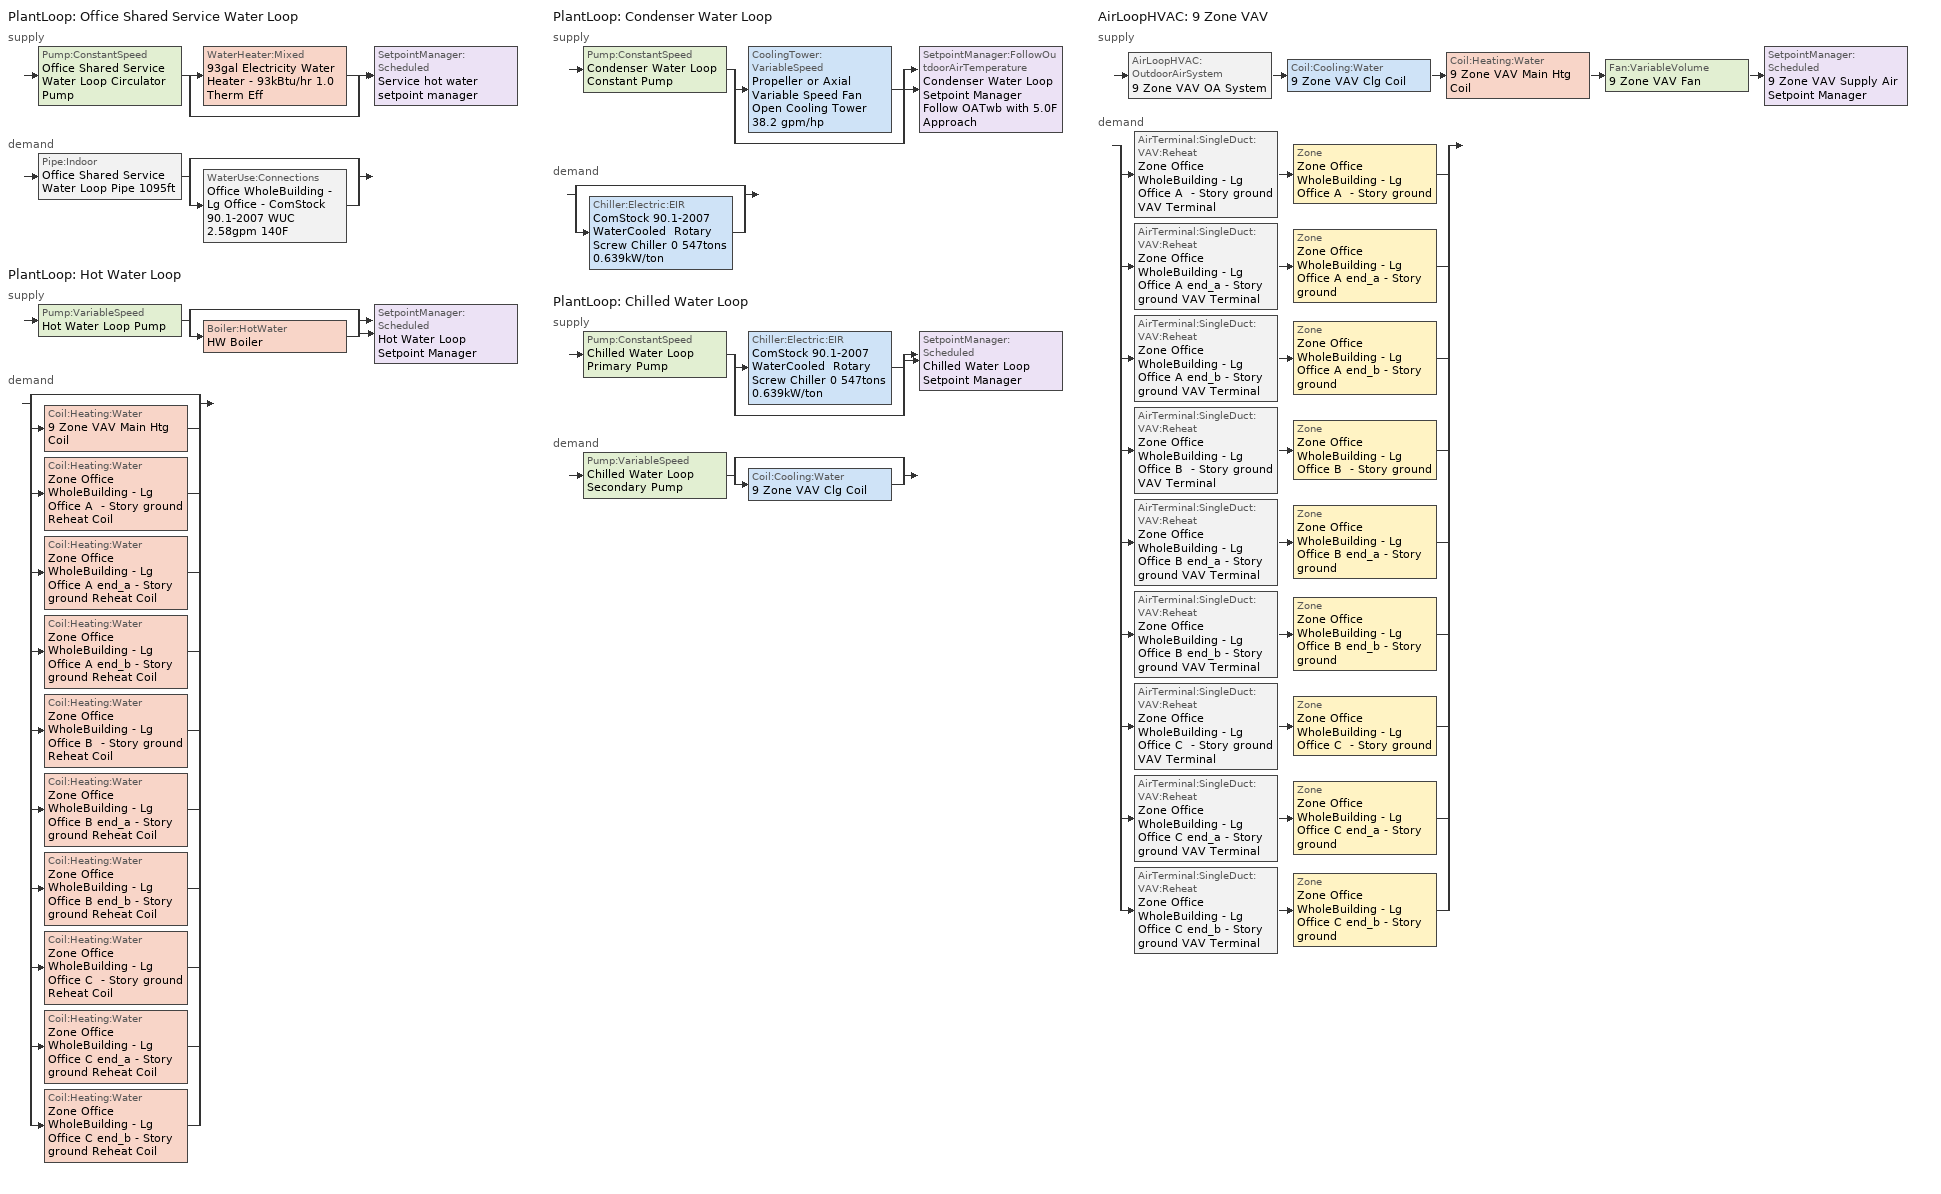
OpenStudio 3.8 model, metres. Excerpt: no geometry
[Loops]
PlantLoop 'Office Shared Service Water Loop'
 supply: Pump:ConstantSpeed 'Office Shared Service Water Loop Circulator Pump' > split
  | WaterHeater:Mixed '93gal Electricity Water Heater - 93kBtu/hr 1.0 Therm Eff'
  | bypass
  join > SetpointManager:Scheduled 'Service hot water setpoint manager'
 demand: Pipe:Indoor 'Office Shared Service Water Loop Pipe 1095ft' > split
  | bypass
  | WaterUse:Connections 'Office WholeBuilding - Lg Office - ComStock 90.1-2007 WUC 2.58gpm 140F'
PlantLoop 'Hot Water Loop'
 supply: Pump:VariableSpeed 'Hot Water Loop Pump' > split
  | bypass
  | Boiler:HotWater 'HW Boiler'
  join > SetpointManager:Scheduled 'Hot Water Loop Setpoint Manager'
 demand: split
  | bypass
  | Coil:Heating:Water '9 Zone VAV Main Htg Coil'
  | Coil:Heating:Water 'Zone Office WholeBuilding - Lg Office A  - Story ground Reheat Coil'
  | Coil:Heating:Water 'Zone Office WholeBuilding - Lg Office A end_a - Story ground Reheat Coil'
  | Coil:Heating:Water 'Zone Office WholeBuilding - Lg Office A end_b - Story ground Reheat Coil'
  | Coil:Heating:Water 'Zone Office WholeBuilding - Lg Office B  - Story ground Reheat Coil'
  | Coil:Heating:Water 'Zone Office WholeBuilding - Lg Office B end_a - Story ground Reheat Coil'
  | Coil:Heating:Water 'Zone Office WholeBuilding - Lg Office B end_b - Story ground Reheat Coil'
  | Coil:Heating:Water 'Zone Office WholeBuilding - Lg Office C  - Story ground Reheat Coil'
  | Coil:Heating:Water 'Zone Office WholeBuilding - Lg Office C end_a - Story ground Reheat Coil'
  | Coil:Heating:Water 'Zone Office WholeBuilding - Lg Office C end_b - Story ground Reheat Coil'
PlantLoop 'Condenser Water Loop'
 supply: Pump:ConstantSpeed 'Condenser Water Loop Constant Pump' > split
  | CoolingTower:VariableSpeed 'Propeller or Axial Variable Speed Fan Open Cooling Tower 38.2 gpm/hp'
  | bypass
  join > SetpointManager:FollowOutdoorAirTemperature 'Condenser Water Loop Setpoint Manager Follow OATwb with 5.0F Approach'
 demand: split
  | bypass
  | Chiller:Electric:EIR 'ComStock 90.1-2007 WaterCooled  Rotary Screw Chiller 0 547tons 0.639kW/ton'
PlantLoop 'Chilled Water Loop'
 supply: Pump:ConstantSpeed 'Chilled Water Loop Primary Pump' > split
  | Chiller:Electric:EIR 'ComStock 90.1-2007 WaterCooled  Rotary Screw Chiller 0 547tons 0.639kW/ton'
  | bypass
  join > SetpointManager:Scheduled 'Chilled Water Loop Setpoint Manager'
 demand: Pump:VariableSpeed 'Chilled Water Loop Secondary Pump' > split
  | bypass
  | Coil:Cooling:Water '9 Zone VAV Clg Coil'
AirLoopHVAC '9 Zone VAV'
 supply: AirLoopHVAC:OutdoorAirSystem '9 Zone VAV OA System' > Coil:Cooling:Water '9 Zone VAV Clg Coil' > Coil:Heating:Water '9 Zone VAV Main Htg Coil' > Fan:VariableVolume '9 Zone VAV Fan' > SetpointManager:Scheduled '9 Zone VAV Supply Air Setpoint Manager'
 demand: split
  | AirTerminal:SingleDuct:VAV:Reheat 'Zone Office WholeBuilding - Lg Office A  - Story ground VAV Terminal' > Zone 'Zone Office WholeBuilding - Lg Office A  - Story ground'
  | AirTerminal:SingleDuct:VAV:Reheat 'Zone Office WholeBuilding - Lg Office A end_a - Story ground VAV Terminal' > Zone 'Zone Office WholeBuilding - Lg Office A end_a - Story ground'
  | AirTerminal:SingleDuct:VAV:Reheat 'Zone Office WholeBuilding - Lg Office A end_b - Story ground VAV Terminal' > Zone 'Zone Office WholeBuilding - Lg Office A end_b - Story ground'
  | AirTerminal:SingleDuct:VAV:Reheat 'Zone Office WholeBuilding - Lg Office B  - Story ground VAV Terminal' > Zone 'Zone Office WholeBuilding - Lg Office B  - Story ground'
  | AirTerminal:SingleDuct:VAV:Reheat 'Zone Office WholeBuilding - Lg Office B end_a - Story ground VAV Terminal' > Zone 'Zone Office WholeBuilding - Lg Office B end_a - Story ground'
  | AirTerminal:SingleDuct:VAV:Reheat 'Zone Office WholeBuilding - Lg Office B end_b - Story ground VAV Terminal' > Zone 'Zone Office WholeBuilding - Lg Office B end_b - Story ground'
  | AirTerminal:SingleDuct:VAV:Reheat 'Zone Office WholeBuilding - Lg Office C  - Story ground VAV Terminal' > Zone 'Zone Office WholeBuilding - Lg Office C  - Story ground'
  | AirTerminal:SingleDuct:VAV:Reheat 'Zone Office WholeBuilding - Lg Office C end_a - Story ground VAV Terminal' > Zone 'Zone Office WholeBuilding - Lg Office C end_a - Story ground'
  | AirTerminal:SingleDuct:VAV:Reheat 'Zone Office WholeBuilding - Lg Office C end_b - Story ground VAV Terminal' > Zone 'Zone Office WholeBuilding - Lg Office C end_b - Story ground'
[SizingPeriod:DesignDay] Daily Dry-Bulb Temperature Range {deltaC}=10.3; Barometric Pressure {Pa}=99075; Wind Speed {m/s}=3.5; Wind Direction {deg}=330; Rain Indicator=No; Snow Indicator=No; Day of Month=21; Month=7; Day Type=SummerDesignDay; Daylight Saving Time Indicator=No; Dry-Bulb Temperature Range Modifier Type=DefaultMultipliers; Solar Model Indicator=ASHRAETau; ASHRAE Clear Sky Optical Depth for Beam Irradiance=0.583; ASHRAE Clear Sky Optical Depth for Diffuse Irradiance=1.723
Name | Maximum Dry-Bulb Temperature {C} | Humidity Condition Type | Wetbulb or DewPoint at Maximum Dry-Bulb {C} | Enthalpy at Maximum Dry-Bulb {J/kg}
Birmingham Municipal Ap Ann Clg .4% Condns WB=>MDB | 31.3 | Wetbulb | 25.8
Birmingham Municipal Ap Ann Clg .4% Condns DP=>MDB | 28.2 | Dewpoint | 24.5
Birmingham Municipal Ap Ann Clg .4% Condns Enth=>MDB | 31.4 | Enthalpy | 23 | 80700
[Construction]
Copper pipe 0.75in type L with 0.5in fiberglass batt: Fiberglass batt 0.5in, Copper pipe 0.75in type L
[Material] Roughness=Smooth; Thermal Absorptance=0.9; Solar Absorptance=0.7; Visible Absorptance=0.7
Name | Thickness {m} | Conductivity {W/m-K} | Density {kg/m3} | Specific Heat {J/kg-K}
Copper pipe 0.75in type L | 0.001143 | 386 | 8906.27 | 385.1856
Fiberglass batt 0.5in | 0.0127 | 0.0663448 | 11.2129 | 837.36
[Sizing:Zone] Zone Cooling Design Supply Air Temperature Input Method=SupplyAirTemperature; Zone Cooling Design Supply Air Temperature {C}=12.7778; Zone Cooling Design Supply Air Temperature Difference {deltaC}=11.11; Zone Heating Design Supply Air Temperature Input Method=SupplyAirTemperature; Zone Heating Design Supply Air Temperature {C}=40; Zone Heating Design Supply Air Temperature Difference {deltaC}=11.11; Zone Cooling Design Supply Air Humidity Ratio {kg-H2O/kg-air}=0.0085; Zone Heating Design Supply Air Humidity Ratio {kg-H2O/kg-air}=0.008; Cooling Design Air Flow Method=DesignDayWithLimit; Heating Design Air Flow Method=DesignDay; Account for Dedicated Outdoor Air System=No; Dedicated Outdoor Air System Control Strategy=NeutralSupplyAir; Dedicated Outdoor Air Low Setpoint Temperature for Design {C}=autosize; Dedicated Outdoor Air High Setpoint Temperature for Design {C}=autosize; Zone Load Sizing Method=Sensible Load Only No Latent Load; Zone Latent Cooling Design Supply Air Humidity Ratio Input Method=HumidityRatioDifference; Zone Cooling Design Supply Air Humidity Ratio Difference {kgWater/kgDryAir}=0.005; Zone Latent Heating Design Supply Air Humidity Ratio Input Method=HumidityRatioDifference; Zone Humidification Design Supply Air Humidity Ratio Difference {kgWater/kgDryAir}=0.005
Zone Office WholeBuilding - Lg Office A end_a - Story ground; Zone Office WholeBuilding - Lg Office B end_a - Story ground; Zone Office WholeBuilding - Lg Office C end_a - Story ground; Zone Office WholeBuilding - Lg Office A  - Story ground; Zone Office WholeBuilding - Lg Office B  - Story ground; Zone Office WholeBuilding - Lg Office C  - Story ground; Zone Office WholeBuilding - Lg Office A end_b - Story ground; Zone Office WholeBuilding - Lg Office B end_b - Story ground; Zone Office WholeBuilding - Lg Office C end_b - Story ground
[Zone equipment]
Zone Office WholeBuilding - Lg Office A end_a - Story ground: Zone Office WholeBuilding - Lg Office A end_a - Story ground VAV Terminal
Zone Office WholeBuilding - Lg Office B end_a - Story ground: Zone Office WholeBuilding - Lg Office B end_a - Story ground VAV Terminal
Zone Office WholeBuilding - Lg Office C end_a - Story ground: Zone Office WholeBuilding - Lg Office C end_a - Story ground VAV Terminal
Zone Office WholeBuilding - Lg Office A  - Story ground: Zone Office WholeBuilding - Lg Office A  - Story ground VAV Terminal
Zone Office WholeBuilding - Lg Office B  - Story ground: Zone Office WholeBuilding - Lg Office B  - Story ground VAV Terminal
Zone Office WholeBuilding - Lg Office C  - Story ground: Zone Office WholeBuilding - Lg Office C  - Story ground VAV Terminal
Zone Office WholeBuilding - Lg Office A end_b - Story ground: Zone Office WholeBuilding - Lg Office A end_b - Story ground VAV Terminal
Zone Office WholeBuilding - Lg Office B end_b - Story ground: Zone Office WholeBuilding - Lg Office B end_b - Story ground VAV Terminal
Zone Office WholeBuilding - Lg Office C end_b - Story ground: Zone Office WholeBuilding - Lg Office C end_b - Story ground VAV Terminal
[WaterUse:Equipment:Definition]
Office WholeBuilding - Lg Office - ComStock 90.1-2007 2.58gpm 140F: Peak Flow Rate {m3/s}=0.000162937; Target Temperature Schedule=Mixed Water At Faucet Temp - 140F; Sensible Fraction Schedule=Fraction Sensible - 0.2; Latent Fraction Schedule=Fraction Latent - 0.05
[WaterUse:Equipment]
Office WholeBuilding - Lg Office - ComStock 90.1-2007 Service Water Use 2.58gpm 140F: Water Use Equipment Definition=Office WholeBuilding - Lg Office - ComStock 90.1-2007 2.58gpm 140F; Flow Rate Fraction Schedule=OfficeLarge BLDG_SWH_SCH
[WaterUse:Connections]
Office WholeBuilding - Lg Office - ComStock 90.1-2007 WUC 2.58gpm 140F: Drain Water Heat Exchanger Type=None; Drain Water Heat Exchanger Destination=Plant; Water Use Equipment Name 1=Office WholeBuilding - Lg Office - ComStock 90.1-2007 Service Water Use 2.58gpm 140F
[PlantLoop] Glycol Concentration=0; Load Distribution Scheme=Optimal
Name | Maximum Loop Temperature {C} | Minimum Loop Temperature {C} | Maximum Loop Flow Rate {m3/s} | Plant Loop Volume {m3} | Fluid Type | Common Pipe Simulation
Office Shared Service Water Loop | 60 | 10 | 0.000162937 | 0.0195525
Hot Water Loop |  | 10 | 0.024177 | 2.90124 | Water
Condenser Water Loop | 80 | 5 | 0.113258 | 13.591
Chilled Water Loop | 40 | 1 | 0.0821565 | 9.85878 |  | CommonPipe
[Sizing:Plant]
Name | Loop Type | Design Loop Exit Temperature {C} | Loop Design Temperature Difference {deltaC} | Sizing Option | Zone Timesteps in Averaging Window | Coincident Sizing Factor Mode
Office Shared Service Water Loop | Heating | 60 | 5 | NonCoincident | 1 | None
Hot Water Loop | Heating | 82.2222 | 11.1111 | NonCoincident | 1 | None
Condenser Water Loop | Condenser | 29.4444 | 5.55556 | Coincident | 6 | GlobalCoolingSizingFactor
Chilled Water Loop | Cooling | 6.66667 | 5.61111 | NonCoincident | 1 | None
[SetpointManager:Scheduled] Control Variable=Temperature
Name | Schedule | Setpoint Node or NodeList
Service hot water setpoint manager | Service Water Loop Temp - 140F | Office Shared Service Water Loop Supply Outlet Node
Hot Water Loop Setpoint Manager | Hot Water Loop Temp - 180F | Hot Water Loop Supply Outlet Node
Chilled Water Loop Setpoint Manager | Chilled Water Loop Temp - 44F | Chilled Water Loop Supply Outlet Node
9 Zone VAV Supply Air Setpoint Manager | Supply Air Temp - 55.0F | 9 Zone VAV Supply Outlet Node
[Pump:ConstantSpeed] Fraction of Motor Inefficiencies to Fluid Stream=0; Pump Control Type=Intermittent; Design Power Sizing Method=PowerPerFlowPerPressure; Design Electric Power per Unit Flow Rate {W/(m3/s)}=348701.1; Design Shaft Power per Unit Flow Rate per Unit Head {W-s/m3-Pa}=1.28205
Name | Rated Flow Rate {m3/s} | Rated Pump Head {Pa} | Rated Power Consumption {W} | Motor Efficiency
Office Shared Service Water Loop Circulator Pump | 0.000162937 | 29890.7 | 7.56845 | 0.825
Condenser Water Loop Constant Pump | 0.113258 | 148557 | 23345.1 | 0.924
Chilled Water Loop Primary Pump | 0.0821565 | 44836 | 5276.56 | 0.895
[WaterHeater:Mixed]
93gal Electricity Water Heater - 93kBtu/hr 1.0 Therm Eff: Tank Volume {m3}=0.351064; Setpoint Temperature Schedule=Service Water Loop Temp - 140F; Deadband Temperature Difference {deltaC}=2; Maximum Temperature Limit {C}=60; Heater Control Type=Cycle; Heater Maximum Capacity {W}=27179.8; Heater Fuel Type=DistrictHeatingWater; Heater Thermal Efficiency=1; Off Cycle Parasitic Fuel Consumption Rate {W}=0; Off Cycle Parasitic Fuel Type=DistrictHeatingWater; Off Cycle Parasitic Heat Fraction to Tank=0; On Cycle Parasitic Fuel Consumption Rate {W}=0; On Cycle Parasitic Fuel Type=DistrictHeatingWater; On Cycle Parasitic Heat Fraction to Tank=0; Ambient Temperature Indicator=Schedule; Ambient Temperature Schedule=Water Heater Ambient Temp Schedule 71.6F; Off Cycle Loss Coefficient to Ambient Temperature {W/K}=2.69083; On Cycle Loss Coefficient to Ambient Temperature {W/K}=2.69083; Use Side Effectiveness=1; Source Side Effectiveness=1; Use Side Design Flow Rate {m3/s}=autosize; Source Side Design Flow Rate {m3/s}=autosize; Indirect Water Heating Recovery Time {hr}=1.5; Source Side Flow Control Mode=IndirectHeatPrimarySetpoint
[WaterHeater:Sizing]
93gal Electricity Water Heater - 93kBtu/hr 1.0 Therm Eff: Design Mode=PeakDraw; Time Storage Can Meet Peak Draw {hr}=0.538503; Time for Tank Recovery {hr}=0; Nominal Tank Volume for Autosizing Plant Connections {m3}=1
[Pipe:Indoor]
Office Shared Service Water Loop Pipe 1095ft: Construction=Copper pipe 0.75in type L with 0.5in fiberglass batt; Environment Type=Schedule; Ambient Temperature Schedule=Office Shared Service Water Loop Piping Air Temp - 70F; Ambient Air Velocity Schedule=Office Shared Service Water Loop Piping Air Velocity - 0.67mph; Pipe Inside Diameter {m}=0.019939; Pipe Length {m}=333.892
[Pump:VariableSpeed] Coefficient 1 of the Part Load Performance Curve=0; Coefficient 2 of the Part Load Performance Curve=3.2485; Coefficient 3 of the Part Load Performance Curve=-4.7443; Coefficient 4 of the Part Load Performance Curve=2.5294; Pump Control Type=Intermittent; Skin Loss Radiative Fraction=0.5; Design Power Sizing Method=PowerPerFlowPerPressure; Design Electric Power per Unit Flow Rate {W/(m3/s)}=348701.1; Design Shaft Power per Unit Flow Rate per Unit Head {W-s/m3-Pa}=1.28205; Design Minimum Flow Rate Fraction=0
Name | Rated Flow Rate {m3/s} | Rated Pump Head {Pa} | Rated Power Consumption {W} | Motor Efficiency | Fraction of Motor Inefficiencies to Fluid Stream
Hot Water Loop Pump | 0.024177 | 179344 | 6211.15 | 0.895
Chilled Water Loop Secondary Pump | 0.0821565 | 134508 | 15568.8 | 0.91 | 0
[SetpointManager:FollowOutdoorAirTemperature]
Condenser Water Loop Setpoint Manager Follow OATwb with 5.0F Approach: Control Variable=Temperature; Reference Temperature Type=OutdoorAirWetBulb; Offset Temperature Difference {deltaC}=2.77778; Maximum Setpoint Temperature {C}=29.4444; Minimum Setpoint Temperature {C}=21.1111; Setpoint Node or NodeList=Condenser Water Loop Supply Outlet Node
[CoolingTower:VariableSpeed]
Propeller or Axial Variable Speed Fan Open Cooling Tower 38.2 gpm/hp: Model Type=CoolToolsCrossFlow; Design Inlet Air Wet-Bulb Temperature {C}=26.6667; Design Approach Temperature {deltaC}=2.77778; Design Range Temperature {deltaC}=5.55556; Design Water Flow Rate {m3/s}=0.113258; Design Air Flow Rate {m3/s}=89.6754; Design Fan Power {W}=33867.1; Fan Power Ratio Function of Air Flow Rate Ratio Curve=VSD-TWR-FAN-FPLR; Minimum Air Flow Rate Ratio=0.2; Fraction of Tower Capacity in Free Convection Regime=0.125; Basin Heater Capacity {W/K}=0; Basin Heater Setpoint Temperature {C}=2; Evaporation Loss Mode=SaturatedExit; Evaporation Loss Factor {percent/K}=0.2; Drift Loss Percent {percent}=0.008; Blowdown Calculation Mode=ConcentrationRatio; Blowdown Concentration Ratio=3; Number of Cells=1; Sizing Factor=1
[Chiller:Electric:EIR]
ComStock 90.1-2007 WaterCooled  Rotary Screw Chiller 0 547tons 0.639kW/ton: Reference Capacity {W}=1.935e+06; Reference COP {W/W}=5.5; Reference Leaving Chilled Water Temperature {C}=6.66667; Reference Entering Condenser Fluid Temperature {C}=35; Reference Chilled Water Flow Rate {m3/s}=0.0821565; Reference Condenser Fluid Flow Rate {m3/s}=0.0984856; Cooling Capacity Function of Temperature Curve=WaterCooled_PositiveDisplacement_Chiller_GT150_2010_PathA_CAPFT; Electric Input to Cooling Output Ratio Function of Temperature Curve=WaterCooled_PositiveDisplacement_Chiller_GT150_2010_PathA_EIRFT; Electric Input to Cooling Output Ratio Function of Part Load Ratio Curve=ChlrWtrPosDispPathAAllEIRRatio_fQRatio; Minimum Part Load Ratio=0.15; Maximum Part Load Ratio=1; Optimum Part Load Ratio=1; Minimum Unloading Ratio=0.25; Condenser Type=WaterCooled; Leaving Chilled Water Lower Temperature Limit {C}=2.22222; Chiller Flow Mode=ConstantFlow; Design Heat Recovery Water Flow Rate {m3/s}=Autosize; Sizing Factor=1; Basin Heater Capacity {W/K}=0; Basin Heater Setpoint Temperature {C}=10; Condenser Heat Recovery Relative Capacity Fraction=1
[AirLoopHVAC]
9 Zone VAV: Availability Schedule=9 Zone VAV_constant_night_fan_schedule; Design Supply Air Flow Rate {m3/s}=69.6459; Design Return Air Flow Fraction of Supply Air Flow=1
[Sizing:System]
9 Zone VAV: Type of Load to Size On=Sensible; Design Outdoor Air Flow Rate {m3/s}=69.6459; Central Heating Maximum System Air Flow Ratio=0.3; Preheat Design Temperature {C}=7.22222; Preheat Design Humidity Ratio {kg-H2O/kg-Air}=0.008; Precool Design Temperature {C}=12.7778; Precool Design Humidity Ratio {kg-H2O/kg-Air}=0.008; Central Cooling Design Supply Air Temperature {C}=12.7778; Central Heating Design Supply Air Temperature {C}=12.7778; Sizing Option=Coincident; 100% Outdoor Air in Cooling=No; 100% Outdoor Air in Heating=No; Central Cooling Design Supply Air Humidity Ratio {kg-H2O/kg-Air}=0.0085; Central Heating Design Supply Air Humidity Ratio {kg-H2O/kg-Air}=0.008; Cooling Design Air Flow Method=DesignDay; Heating Design Air Flow Method=DesignDay; System Outdoor Air Method=ZoneSum; Zone Maximum Outdoor Air Fraction=1; Cooling Supply Air Flow Rate Per Floor Area {m3/s-m2}=0.00996765; Cooling Fraction of Autosized Cooling Supply Air Flow Rate=1; Cooling Supply Air Flow Rate Per Unit Cooling Capacity {m3/s-W}=3.94755e-05; Heating Supply Air Flow Rate Per Floor Area {m3/s-m2}=0.00996765; Heating Fraction of Autosized Heating Supply Air Flow Rate=1; Heating Fraction of Autosized Cooling Supply Air Flow Rate=1; Heating Supply Air Flow Rate Per Unit Heating Capacity {m3/s-W}=3.15882e-05; Cooling Design Capacity Method=CoolingDesignCapacity; Cooling Design Capacity {W}=1.30711e+06; Cooling Design Capacity Per Floor Area {W/m2}=234.7; Fraction of Autosized Cooling Design Capacity=1; Heating Design Capacity Method=HeatingDesignCapacity; Heating Design Capacity {W}=317878; Heating Design Capacity Per Floor Area {W/m2}=157; Fraction of Autosized Heating Design Capacity=1; Central Cooling Capacity Control Method=OnOff; Occupant Diversity=1
[Fan:VariableVolume]
9 Zone VAV Fan: Availability Schedule=Always On Discrete; Fan Total Efficiency=0.6175; Pressure Rise {Pa}=1389.92; Maximum Flow Rate {m3/s}=69.6459; Fan Power Minimum Flow Rate Input Method=Fraction; Fan Power Minimum Flow Fraction=0.25; Fan Power Minimum Air Flow Rate {m3/s}=0; Motor Efficiency=0.95; Motor In Airstream Fraction=1; Fan Power Coefficient 1=0.189848; Fan Power Coefficient 2=0.31447; Fan Power Coefficient 3=0.495682; Fan Power Coefficient 4=0; Fan Power Coefficient 5=0
[Coil:Heating:Water] Availability Schedule=Always On Discrete; Rated Inlet Water Temperature {C}=82.2222; Rated Outlet Water Temperature {C}=71.1111
Name | U-Factor Times Area Value {W/K} | Maximum Water Flow Rate {m3/s} | Rated Capacity {W} | Rated Inlet Air Temperature {C} | Rated Outlet Air Temperature {C}
9 Zone VAV Main Htg Coil | 4953.57 | 0.00733935 | 335546 | 7.22222 | 12.7778
Zone Office WholeBuilding - Lg Office A  - Story ground Reheat Coil | 1688.55 | 0.00177882 | 81325.5 | 12.7778 | 40
Zone Office WholeBuilding - Lg Office A end_a - Story ground Reheat Coil | 60.3567 | 6.35824e-05 | 2906.91 | 12.7778 | 40
Zone Office WholeBuilding - Lg Office A end_b - Story ground Reheat Coil | 60.5042 | 6.37377e-05 | 2914.01 | 12.7778 | 40
Zone Office WholeBuilding - Lg Office B  - Story ground Reheat Coil | 10681.4 | 0.0113019 | 516708 | 12.7778 | 40
Zone Office WholeBuilding - Lg Office B end_a - Story ground Reheat Coil | 812.371 | 0.000855801 | 39126.2 | 12.7778 | 40
Zone Office WholeBuilding - Lg Office B end_b - Story ground Reheat Coil | 815.944 | 0.000859564 | 39298.2 | 12.7778 | 40
Zone Office WholeBuilding - Lg Office C  - Story ground Reheat Coil | 1695.99 | 0.00178666 | 81683.7 | 12.7778 | 40
Zone Office WholeBuilding - Lg Office C end_a - Story ground Reheat Coil | 60.5042 | 6.37378e-05 | 2914.01 | 12.7778 | 40
Zone Office WholeBuilding - Lg Office C end_b - Story ground Reheat Coil | 60.6516 | 6.3893e-05 | 2921.11 | 12.7778 | 40
[Controller:WaterCoil] Minimum Actuated Flow {m3/s}=0
Name | Water Coil | Action | Controller Convergence Tolerance {deltaC} | Maximum Actuated Flow {m3/s}
9 Zone VAV Main Htg Coil Controller | 9 Zone VAV Main Htg Coil | Normal | 0.0001 | 0.00733935
9 Zone VAV Clg Coil Controller | 9 Zone VAV Clg Coil | Reverse | 5.79614e-06 | 0.0821565
Zone Office WholeBuilding - Lg Office A  - Story ground Reheat Coil Controller | Zone Office WholeBuilding - Lg Office A  - Story ground Reheat Coil | Normal | 0.0001
Zone Office WholeBuilding - Lg Office A end_a - Story ground Reheat Coil Controller | Zone Office WholeBuilding - Lg Office A end_a - Story ground Reheat Coil | Normal | 0.0001
Zone Office WholeBuilding - Lg Office A end_b - Story ground Reheat Coil Controller | Zone Office WholeBuilding - Lg Office A end_b - Story ground Reheat Coil | Normal | 0.0001
Zone Office WholeBuilding - Lg Office B  - Story ground Reheat Coil Controller | Zone Office WholeBuilding - Lg Office B  - Story ground Reheat Coil | Normal | 0.0001
Zone Office WholeBuilding - Lg Office B end_a - Story ground Reheat Coil Controller | Zone Office WholeBuilding - Lg Office B end_a - Story ground Reheat Coil | Normal | 0.0001
Zone Office WholeBuilding - Lg Office B end_b - Story ground Reheat Coil Controller | Zone Office WholeBuilding - Lg Office B end_b - Story ground Reheat Coil | Normal | 0.0001
Zone Office WholeBuilding - Lg Office C  - Story ground Reheat Coil Controller | Zone Office WholeBuilding - Lg Office C  - Story ground Reheat Coil | Normal | 0.0001
Zone Office WholeBuilding - Lg Office C end_a - Story ground Reheat Coil Controller | Zone Office WholeBuilding - Lg Office C end_a - Story ground Reheat Coil | Normal | 0.0001
Zone Office WholeBuilding - Lg Office C end_b - Story ground Reheat Coil Controller | Zone Office WholeBuilding - Lg Office C end_b - Story ground Reheat Coil | Normal | 0.0001
[Coil:Cooling:Water]
9 Zone VAV Clg Coil: Availability Schedule=Always On Discrete; Design Water Flow Rate {m3/s}=0.0821565; Design Air Flow Rate {m3/s}=69.6459; Design Inlet Water Temperature {C}=6.66667; Design Inlet Air Temperature {C}=28.3824; Design Outlet Air Temperature {C}=10.9423; Design Inlet Air Humidity Ratio {kg-H2O/kg-air}=0.0106196; Design Outlet Air Humidity Ratio {kg-H2O/kg-air}=0.0085; Heat Exchanger Configuration=CrossFlow
[Controller:OutdoorAir]
9 Zone VAV OA Controller: Minimum Outdoor Air Flow Rate {m3/s}=18.8546; Maximum Outdoor Air Flow Rate {m3/s}=69.6459; Economizer Control Type=NoEconomizer; Economizer Control Action Type=ModulateFlow; Economizer Maximum Limit Dry-Bulb Temperature {C}=12.7778; Economizer Maximum Limit Enthalpy {J/kg}=64000; Lockout Type=LockoutWithHeating; Minimum Limit Type=FixedMinimum; Minimum Outdoor Air Schedule=9 Zone VAV_night_ventcycle_schedule; Controller Mechanical Ventilation=9 Zone VAV Vent Controller; High Humidity Control=No; Heat Recovery Bypass Control Type=BypassWhenWithinEconomizerLimits; Economizer Operation Staging=InterlockedWithMechanicalCooling
[Controller:MechanicalVentilation]
9 Zone VAV Vent Controller: Availability Schedule=Always On Discrete; System Outdoor Air Method=ZoneSum
[AirLoopHVAC:OutdoorAirSystem]
9 Zone VAV OA System: Controller=9 Zone VAV OA Controller
[AvailabilityManager:NightCycle]
Availability Manager Night Cycle 1: Applicability Schedule=Always On Discrete; Control Type=CycleOnAny; Thermostat Tolerance {deltaC}=1.9999; Cycling Run Time Control Type=Thermostat; Cycling Run Time {s}=1800
[AirTerminal:SingleDuct:VAV:Reheat] Availability Schedule=Always On Discrete; Zone Minimum Air Flow Input Method=Constant; Constant Minimum Air Flow Fraction=0.3; Minimum Hot Water or Steam Flow Rate {m3/s}=0; Convergence Tolerance=0.001; Damper Heating Action=ReverseWithLimits; Maximum Flow Fraction During Reheat=0.5; Maximum Reheat Air Temperature {C}=40; Control For Outdoor Air=No
Name | Maximum Air Flow Rate {m3/s} | Fixed Minimum Air Flow Rate {m3/s} | Reheat Coil | Maximum Hot Water or Steam Flow Rate {m3/s} | Maximum Flow per Zone Floor Area During Reheat {m3/s-m2}
Zone Office WholeBuilding - Lg Office A  - Story ground VAV Terminal | 7.86656 | 2.35997 | Zone Office WholeBuilding - Lg Office A  - Story ground Reheat Coil | 0.00177882 | 0.00379064
Zone Office WholeBuilding - Lg Office A end_a - Story ground VAV Terminal | 0.200402 | 0.0601207 | Zone Office WholeBuilding - Lg Office A end_a - Story ground Reheat Coil | 6.35824e-05 | 0.00479359
Zone Office WholeBuilding - Lg Office A end_b - Story ground VAV Terminal | 0.240622 | 0.0721866 | Zone Office WholeBuilding - Lg Office A end_b - Story ground Reheat Coil | 6.37377e-05 | 0.00575563
Zone Office WholeBuilding - Lg Office B  - Story ground VAV Terminal | 52.6353 | 15.7906 | Zone Office WholeBuilding - Lg Office B  - Story ground Reheat Coil | 0.0113019 | 0.00106479
Zone Office WholeBuilding - Lg Office B end_a - Story ground VAV Terminal | 1.94869 | 0.584607 | Zone Office WholeBuilding - Lg Office B end_a - Story ground Reheat Coil | 0.000855801 | 0.00195686
Zone Office WholeBuilding - Lg Office B end_b - Story ground VAV Terminal | 3.55968 | 1.06791 | Zone Office WholeBuilding - Lg Office B end_b - Story ground Reheat Coil | 0.000859564 | 0.00357461
Zone Office WholeBuilding - Lg Office C  - Story ground VAV Terminal | 6.72443 | 2.01733 | Zone Office WholeBuilding - Lg Office C  - Story ground Reheat Coil | 0.00178666 | 0.00324029
Zone Office WholeBuilding - Lg Office C end_a - Story ground VAV Terminal | 0.16516 | 0.049548 | Zone Office WholeBuilding - Lg Office C end_a - Story ground Reheat Coil | 6.37378e-05 | 0.00395059
Zone Office WholeBuilding - Lg Office C end_b - Story ground VAV Terminal | 0.203166 | 0.0609498 | Zone Office WholeBuilding - Lg Office C end_b - Story ground Reheat Coil | 6.3893e-05 | 0.00485969
[EnergyManagementSystem:Sensor]
OAT: Output Variable or Output Meter Index Key=Environment; Output Variable or Output Meter=Site Outdoor Air Drybulb Temperature
[EnergyManagementSystem:Actuator] Actuated Component Type=Schedule:Year; Actuated Component Control Type=Schedule Value
Name | Actuated Component
ems_9_Zone_VAV_HtgSch0 | OfficeLarge HTGSETP_SCH_YES_OPTIMUM
ems_9_Zone_VAV_ClgSch0 | OfficeLarge CLGSETP_SCH_NO_SETBACK
[EnergyManagementSystem:Program]
ems_9_Zone_VAV_OptimumStartProg0: IF DaylightSavings==0 && DayOfWeek>1 && Hour==5 && OAT<23.9 && OAT>1.7; SET ems_9_Zone_VAV_ClgSch0 = 29.4; SET ems_9_Zone_VAV_HtgSch0 = 15.6; ELSEIF DaylightSavings==0 && DayOfWeek==1 && Hour==7 && OAT<23.9 && OAT>1.7; SET ems_9_Zone_VAV_ClgSch0 = 29.4; SET ems_9_Zone_VAV_HtgSch0 = 15.6; ELSEIF DaylightSavings==1 && DayOfWeek>1 && Hour==4 && OAT<23.9 && OAT>1.7; SET ems_9_Zone_VAV_ClgSch0 = 29.4; SET ems_9_Zone_VAV_HtgSch0 = 15.6; ELSEIF DaylightSavings==1 && DayOfWeek==1 && Hour==6 && OAT<23.9 && OAT>1.7; SET ems_9_Zone_VAV_ClgSch0 = 29.4; SET ems_9_Zone_VAV_HtgSch0 = 15.6; ELSE; SET ems_9_Zone_VAV_ClgSch0 = NULL; SET ems_9_Zone_VAV_HtgSch0 = NULL; ENDIF
[EnergyManagementSystem:ProgramCallingManager]
ems_9_Zone_VAV_OptimumStartCallingManager0: BeginTimestepBeforePredictor; ems_9_Zone_VAV_OptimumStartProg0
[Boiler:HotWater]
HW Boiler: Efficiency Curve Temperature Evaluation Variable=LeavingBoiler; Normalized Boiler Efficiency Curve=Boiler Efficiency; Water Outlet Upper Temperature Limit {C}=99; Boiler Flow Mode=NotModulated; On Cycle Parasitic Electric Load {W}=0; Off Cycle Parasitic Fuel Load {W}=0; Sizing Factor=1
[Schedule:Ruleset]
Name | Default Day Schedule | Summer Design Day Schedule | Winter Design Day Schedule
OfficeLarge BLDG_SWH_SCH | OfficeLarge BLDG_SWH_SCH Default | OfficeLarge BLDG_SWH_SCH Summer Design Day | OfficeLarge BLDG_SWH_SCH Winter Design Day
Fraction Sensible - 0.2 | Fraction Sensible - 0.2 Default
Fraction Latent - 0.05 | Fraction Latent - 0.05 Default
Mixed Water At Faucet Temp - 140F | Mixed Water At Faucet Temp - 140F Default
Service Water Loop Temp - 140F | Service Water Loop Temp - 140F Default
Water Heater Ambient Temp Schedule 71.6F | Water Heater Ambient Temp Schedule 71.6F Default
Office Shared Service Water Loop Piping Air Temp - 70F | Office Shared Service Water Loop Piping Air Temp - 70F Default
Office Shared Service Water Loop Piping Air Velocity - 0.67mph | Office Shared Service Water Loop Piping Air Velocity - 0.67mph Default
OfficeLarge HTGSETP_SCH_YES_OPTIMUM | OfficeLarge HTGSETP_SCH_YES_OPTIMUM Default | Schedule Day 26 | Schedule Day 27
OfficeLarge CLGSETP_SCH_NO_SETBACK | OfficeLarge CLGSETP_SCH_NO_SETBACK Default | Schedule Day 24 | Schedule Day 25
Hot Water Loop Temp - 180F | Hot Water Loop Temp - 180F Default
Chilled Water Loop Temp - 44F | Chilled Water Loop Temp - 44F Default
Supply Air Temp - 55.0F | Supply Air Temp - 55.0F Default
[Schedule:Day]
OfficeLarge BLDG_SWH_SCH Default: No, 0, 15, 0.01875, 0, 30, 0.0125, 0, 45, 0.00625, 1, 0, 0, 5, 30, 0, 5, 45, 0.0175, 6, 0, 0.035, 6, 15, 0.0525, 6, 30, 0.07, 6, 45, 0.1, 7, 0, 0.13, 7, 15, 0.16, 7, 30, 0.19, 7, 45, 0.23, 8, 0, 0.27, 8, 15, 0.31, 8, 30, 0.35, 8, 45, 0.3575, 9, 0, 0.365, 9, 15, 0.3725, 9, 30, 0.38, 9, 45, 0.3825, 10, 0, 0.385, 10, 15, 0.3875, 10, 30, 0.39, 10, 45, 0.41, 11, 0, 0.43, 11, 15, 0.45, 11, 30, 0.47, 11, 45, 0.495, 12, 0, 0.52, 12, 15, 0.545, 12, 30, 0.57, 12, 45, 0.5625, 13, 0, 0.555, 13, 15, 0.5475, 13, 30, 0.54, 13, 45, 0.49, 14, 0, 0.44, 14, 15, 0.39, 14, 30, 0.34, 14, 45, 0.3375, 15, 0, 0.335, 15, 15, 0.3325, 15, 30, 0.33, 15, 45, 0.3575, 16, 0, 0.385, 16, 15, 0.4125, 16, 30, 0.44, 16, 45, 0.395, 17, 0, 0.35, 17, 15, 0.305, 17, 30, 0.26, 17, 45, 0.2475, 18, 0, 0.235, 18, 15, 0.2225, 18, 30, 0.21, 18, 45, 0.195, 19, 0, 0.18, 19, 15, 0.165, 19, 30, 0.15, 19, 45, 0.155, 20, 0, 0.16, 20, 15, 0.165, 20, 30, 0.17, 20, 45, 0.1475, 21, 0, 0.125, 21, 15, 0.1025, 21, 30, 0.08, 21, 45, 0.0725, 22, 0, 0.065, 22, 15, 0.0575, 22, 30, 0.05, 23, 0, 0.05, 23, 15, 0.04375, 23, 30, 0.0375, 23, 45, 0.03125, 24, 0, 0.025
OfficeLarge BLDG_SWH_SCH Summer Design Day: No, 6, 0, 0, 7, 0, 0.07, 8, 0, 0.19, 9, 0, 0.35, 10, 0, 0.38, 11, 0, 0.39, 12, 0, 0.47, 13, 0, 0.57, 14, 0, 0.54, 15, 0, 0.34, 16, 0, 0.33, 17, 0, 0.44, 18, 0, 0.26, 19, 0, 0.21, 20, 0, 0.15, 21, 0, 0.17, 22, 0, 0.08, 24, 0, 0.05
OfficeLarge BLDG_SWH_SCH Winter Design Day: No, 6, 0, 0, 7, 0, 0.07, 8, 0, 0.11, 9, 0, 0.15, 10, 0, 0.21, 11, 0, 0.19, 12, 0, 0.23, 13, 0, 0.2, 14, 0, 0.19, 15, 0, 0.15, 16, 0, 0.13, 17, 0, 0.14, 21, 0, 0.07, 22, 0, 0.09, 24, 0, 0.05
OfficeLarge BLDG_SWH_SCH WntrDsn|Sat Day: No, 0, 15, 0.01875, 0, 30, 0.0125, 0, 45, 0.00625, 1, 0, 0, 5, 30, 0, 5, 45, 0.0175, 6, 0, 0.035, 6, 15, 0.0525, 6, 30, 0.07, 6, 45, 0.08, 7, 0, 0.09, 7, 15, 0.1, 7, 30, 0.11, 7, 45, 0.12, 8, 0, 0.13, 8, 15, 0.14, 8, 30, 0.15, 8, 45, 0.165, 9, 0, 0.18, 9, 15, 0.195, 9, 30, 0.21, 9, 45, 0.205, 10, 0, 0.2, 10, 15, 0.195, 10, 30, 0.19, 10, 45, 0.2, 11, 0, 0.21, 11, 15, 0.22, 11, 30, 0.23, 11, 45, 0.2225, 12, 0, 0.215, 12, 15, 0.2075, 12, 30, 0.2, 12, 45, 0.1975, 13, 0, 0.195, 13, 15, 0.1925, 13, 30, 0.19, 13, 45, 0.18, 14, 0, 0.17, 14, 15, 0.16, 14, 30, 0.15, 14, 45, 0.145, 15, 0, 0.14, 15, 15, 0.135, 15, 30, 0.13, 15, 45, 0.1325, 16, 0, 0.135, 16, 15, 0.1375, 16, 30, 0.14, 16, 45, 0.1225, 17, 0, 0.105, 17, 15, 0.0875, 17, 30, 0.07, 20, 30, 0.07, 20, 45, 0.075, 21, 0, 0.08, 21, 15, 0.085, 21, 30, 0.09, 21, 45, 0.08, 22, 0, 0.07, 22, 15, 0.06, 22, 30, 0.05, 23, 0, 0.05, 23, 15, 0.04375, 23, 30, 0.0375, 23, 45, 0.03125, 24, 0, 0.025
Fraction Sensible - 0.2 Default: 24, 0, 0.2
Fraction Latent - 0.05 Default: 24, 0, 0.05
Mixed Water At Faucet Temp - 140F Default; Service Water Loop Temp - 140F Default: 24, 0, 60
Water Heater Ambient Temp Schedule 71.6F Default: 24, 0, 22
Office Shared Service Water Loop Piping Air Temp - 70F Default: 24, 0, 21.1
Office Shared Service Water Loop Piping Air Velocity - 0.67mph Default: 24, 0, 0.3
OfficeLarge HTGSETP_SCH_YES_OPTIMUM Default: No, 5, 45, 20, 16, 0, 20, 24, 0, 20
OfficeLarge HTGSETP_SCH_YES_OPTIMUM Sat Day: No, 6, 45, 20, 17, 45, 20, 24, 0, 20
OfficeLarge CLGSETP_SCH_NO_SETBACK Default: No, 16, 0, 25, 24, 0, 25
Hot Water Loop Temp - 180F Default: 24, 0, 82.2222
Chilled Water Loop Temp - 44F Default: 24, 0, 6.66667
Supply Air Temp - 55.0F Default; Supply Air Temp - 55.0F Default 1; Supply Air Temp - 55.0F Default 2: 24, 0, 12.7778
OfficeLarge HTGSETP_SCH_YES_OPTIMUM Default 1: No, 6, 45, 20, 24, 0, 20
OfficeLarge CLGSETP_SCH_NO_SETBACK Default 1; OfficeLarge CLGSETP_SCH_NO_SETBACK Default 2: No, 6, 45, 25, 24, 0, 25
OfficeLarge BLDG_SWH_SCH Default 1: No, 0, 15, 0.015, 0, 30, 0.01, 0, 45, 0.005, 1, 0, 0, 5, 30, 0, 5, 45, 0.0175, 6, 0, 0.035, 6, 15, 0.0525, 6, 30, 0.07, 6, 45, 0.0625, 7, 0, 0.055, 7, 15, 0.0475, 7, 30, 0.04, 10, 0, 0.04, 10, 15, 0.0425, 10, 30, 0.045, 10, 45, 0.0475, 11, 0, 0.05, 11, 15, 0.0525, 11, 30, 0.055, 11, 45, 0.0575, 12, 0, 0.06, 12, 30, 0.06, 12, 45, 0.0675, 13, 0, 0.075, 13, 15, 0.0825, 13, 30, 0.09, 13, 45, 0.0825, 14, 0, 0.075, 14, 15, 0.0675, 14, 30, 0.06, 14, 45, 0.055, 15, 0, 0.05, 15, 15, 0.045, 15, 30, 0.04, 20, 30, 0.04, 20, 45, 0.0475, 21, 0, 0.055, 21, 15, 0.0625, 21, 30, 0.07, 21, 45, 0.0625, 22, 0, 0.055, 22, 15, 0.0475, 22, 30, 0.04, 23, 0, 0.04, 23, 15, 0.035, 23, 30, 0.03, 23, 45, 0.025, 24, 0, 0.02
Schedule Day 24; Schedule Day 25: 24, 0, 25
Schedule Day 26; Schedule Day 27: 24, 0, 20
[Schedule:Rule]
Name | Schedule Ruleset | Rule Order | Day Schedule | Apply Saturday | Date Specification Type | Start Month | Start Day | End Month | End Day | Apply Sunday
Schedule Rule 13 | OfficeLarge BLDG_SWH_SCH | 1 | OfficeLarge BLDG_SWH_SCH WntrDsn|Sat Day | Yes | DateRange | 1 | 1 | 12 | 31
Schedule Rule 14 | OfficeLarge HTGSETP_SCH_YES_OPTIMUM | 1 | OfficeLarge HTGSETP_SCH_YES_OPTIMUM Sat Day | Yes | DateRange | 1 | 1 | 12 | 31
Schedule Rule 19 | OfficeLarge HTGSETP_SCH_YES_OPTIMUM | 0 | OfficeLarge HTGSETP_SCH_YES_OPTIMUM Default 1 |  |  |  |  |  |  | Yes
Schedule Rule 15 | OfficeLarge CLGSETP_SCH_NO_SETBACK | 1 | OfficeLarge CLGSETP_SCH_NO_SETBACK Default 1 |  |  |  |  |  |  | Yes
Schedule Rule 16 | OfficeLarge CLGSETP_SCH_NO_SETBACK | 0 | OfficeLarge CLGSETP_SCH_NO_SETBACK Default 2 | Yes | DateRange | 1 | 6 | 12 | 29
Schedule Rule 20 | Supply Air Temp - 55.0F | 1 | Supply Air Temp - 55.0F Default 1 | Yes | DateRange | 1 | 6 | 12 | 29
Schedule Rule 21 | Supply Air Temp - 55.0F | 0 | Supply Air Temp - 55.0F Default 2 |  | DateRange | 1 | 7 | 12 | 30 | Yes
Schedule Rule 22 | OfficeLarge BLDG_SWH_SCH | 0 | OfficeLarge BLDG_SWH_SCH Default 1 |  |  |  |  |  |  | Yes
[Schedule:Constant] Value=1
Always On Discrete; 9 Zone VAV_night_ventcycle_schedule; 9 Zone VAV_constant_night_fan_schedule
[Curve:Cubic]
VSD-TWR-FAN-FPLR: Coefficient1 Constant=0.331629; Coefficient2 x=-0.885676; Coefficient3 x**2=0.605565; Coefficient4 x**3=0.948482; Minimum Value of x=0; Maximum Value of x=1
[Curve:Biquadratic]
Name | Coefficient1 Constant | Coefficient2 x | Coefficient3 x**2 | Coefficient4 y | Coefficient5 y**2 | Coefficient6 x*y | Minimum Value of x | Maximum Value of x | Minimum Value of y | Maximum Value of y
WaterCooled_PositiveDisplacement_Chiller_GT150_2010_PathA_CAPFT | 0.906115 | 0.0292277 | -0.0003647 | -0.0009709 | -9.05e-05 | 0.0002527 | 5 | 10 | 17.78 | 46.11
WaterCooled_PositiveDisplacement_Chiller_GT150_2010_PathA_EIRFT | 0.377312 | -0.0229032 | 0.0016504 | 0.0118156 | 0.0004345 | -0.0010132 | 5 | 10 | 17.78 | 46.11
Boiler Efficiency | 1 | 0 | 0 | 0 | 0 | 0 | 0 | 1 | 0 | 1
[Curve:Quadratic]
ChlrWtrPosDispPathAAllEIRRatio_fQRatio: Coefficient1 Constant=0.310965; Coefficient2 x=0.322519; Coefficient3 x**2=0.372745; Minimum Value of x=0.1; Maximum Value of x=1; Minimum Curve Output=0.35
